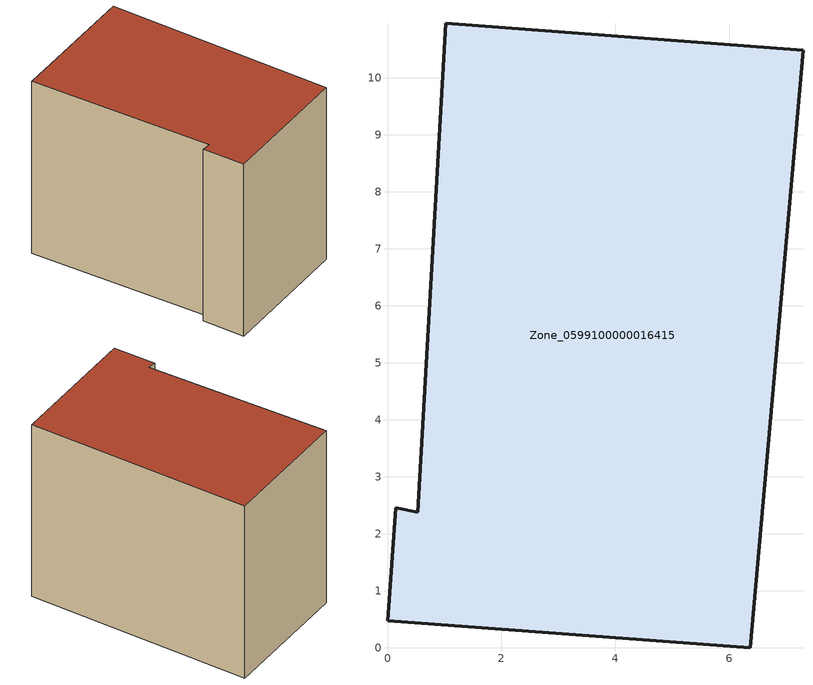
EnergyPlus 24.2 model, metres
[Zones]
Zone_0599100000016415
 floor ground (C_G): 6.36,0 0,0.47 0.14,2.46 0.53,2.38 1.02,10.96 7.29,10.48 z0
 wall outside (C_F): 0.53,2.38 0.14,2.46 0,0.47 6.36,0 7.29,10.48 1.02,10.96 0.53,2.38 z0:8.76
 roof outside (C_R): 7.29,10.48 1.02,10.96 0.53,2.38 0.14,2.46 0,0.47 6.36,0 z8.76
[BUILDING]
Pand.0599100000016415: North Axis=0; Terrain=City; Loads Convergence Tolerance Value=0.04; Temperature Convergence Tolerance Value=0.4; Solar Distribution=FullExterior; Maximum Number of Warmup Days=25; Minimum Number of Warmup Days=1
[Site:Location]
Rotterdam.The.Hague.AP_ZH_NLD Design_Conditions: Latitude=51.96; Longitude=4.45; Time Zone=1; Elevation=-4.5
[SITE:GROUNDTEMPERATURE:BUILDINGSURFACE]
18, 18, 18, 18, 18, 18, 18, 18, 18, 18, 18, 18
[MATERIAL] Thermal Absorptance=0.9; Solar Absorptance=0.7; Visible Absorptance=0.7
Name | Roughness | Thickness | Conductivity | Density | Specific Heat
G.TC.1946-1964 | MediumSmooth | 0.15 | 1 | 540 | 1210
F.TC.1946-1964 | Rough | 0.3 | 0.857143 | 1920 | 840
R.TC.1946-1964 | MediumRough | 0.2 | 0.235294 | 1500 | 1000
[CONSTRUCTION]
C_G: G.TC.1946-1964
C_F: F.TC.1946-1964
C_R: R.TC.1946-1964
[ZONE]
Zone_0599100000016415: Type=1; Multiplier=1; Ceiling Height=Autocalculate; Volume=Autocalculate; Floor Area=autocalculate; Part of Total Floor Area=Yes
[ZONEINFILTRATION:DESIGNFLOWRATE]
Infil_Zone_0599100000016415: Zone or ZoneList or Space or SpaceList=Zone_0599100000016415; Schedule=AlwaysOn; Design Flow Rate Calculation Method=Flow/Area; Flow Rate per Floor Area=0.003; Constant Term Coefficient=1; Temperature Term Coefficient=0; Velocity Term Coefficient=0; Velocity Squared Term Coefficient=0
[HVACTEMPLATE:ZONE:IDEALLOADSAIRSYSTEM]
Zone_0599100000016415: Maximum Heating Supply Air Temperature=50; Minimum Cooling Supply Air Temperature=13; Maximum Heating Supply Air Humidity Ratio=0.0156; Minimum Cooling Supply Air Humidity Ratio=0.0077; Heating Limit=NoLimit; Cooling Limit=NoLimit; Dehumidification Control Type=ConstantSensibleHeatRatio; Cooling Sensible Heat Ratio=0.7; Dehumidification Setpoint=60; Humidification Control Type=None; Humidification Setpoint=30; Outdoor Air Method=None; Outdoor Air Flow Rate per Person=0.00944; Outdoor Air Flow Rate per Zone Floor Area=0; Outdoor Air Flow Rate per Zone=0; Demand Controlled Ventilation Type=None; Outdoor Air Economizer Type=NoEconomizer; Heat Recovery Type=None; Sensible Heat Recovery Effectiveness=0.7; Latent Heat Recovery Effectiveness=0.65
[ZONECONTROL:THERMOSTAT]
ThermostatControl_Zone_0599100000016415: Zone or ZoneList=Zone_0599100000016415; Control Type Schedule=DualSetpointControlType; Control 1=Thermostat_Zone_0599100000016415; Temperature Difference Between Cutout And Setpoint=0
[THERMOSTATSETPOINT:DUALSETPOINT]
Thermostat_Zone_0599100000016415: Heating Setpoint Temperature Schedule=HeatingSetpoint_Zone_0599100000016415; Cooling Setpoint Temperature Schedule=CoolingSetpoint_Zone_0599100000016415
[SCHEDULE:COMPACT]
HeatingSetpoint_Zone_0599100000016415: Through: 12/31, For: AllDays, Until: 24:00, 21
CoolingSetpoint_Zone_0599100000016415: Through: 12/31, For: AllDays, Until: 24:00, 24
DualSetpointControlType: Through: 12/31, For: AllDays, Until: 24:00, 4
AlwaysOn: Through: 12/31, For: AllDays, Until: 24:00, 1
